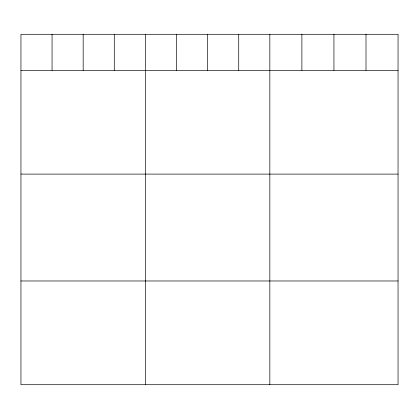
<?xml version="1.0" encoding="UTF-8"?>
<svg xmlns="http://www.w3.org/2000/svg" width="419" height="419" viewBox="0 0 419 419"><rect width="100%" height="100%" fill="white"/><g stroke="black" fill="none" stroke-linecap="round" stroke-linejoin="round"><path stroke-width="0.63" d="M398.05 70.371L398.05 384.705L20.95 384.705L20.95 34.295L398.05 34.295L398.05 70.371L20.95 70.371M20.95 174.1L398.05 174.1M20.95 280.976L398.05 280.976M365.997 34.295L365.997 70.371M333.943 34.295L333.943 70.371M301.889 34.295L301.889 70.371M269.836 34.295L269.836 384.705M238.725 34.295L238.725 70.371M207.615 34.295L207.615 70.371M176.504 34.295L176.504 70.371M145.393 34.295L145.393 384.705M114.282 34.295L114.282 70.371M83.172 34.295L83.172 70.371M52.061 34.295L52.061 70.371"/></g></svg>
